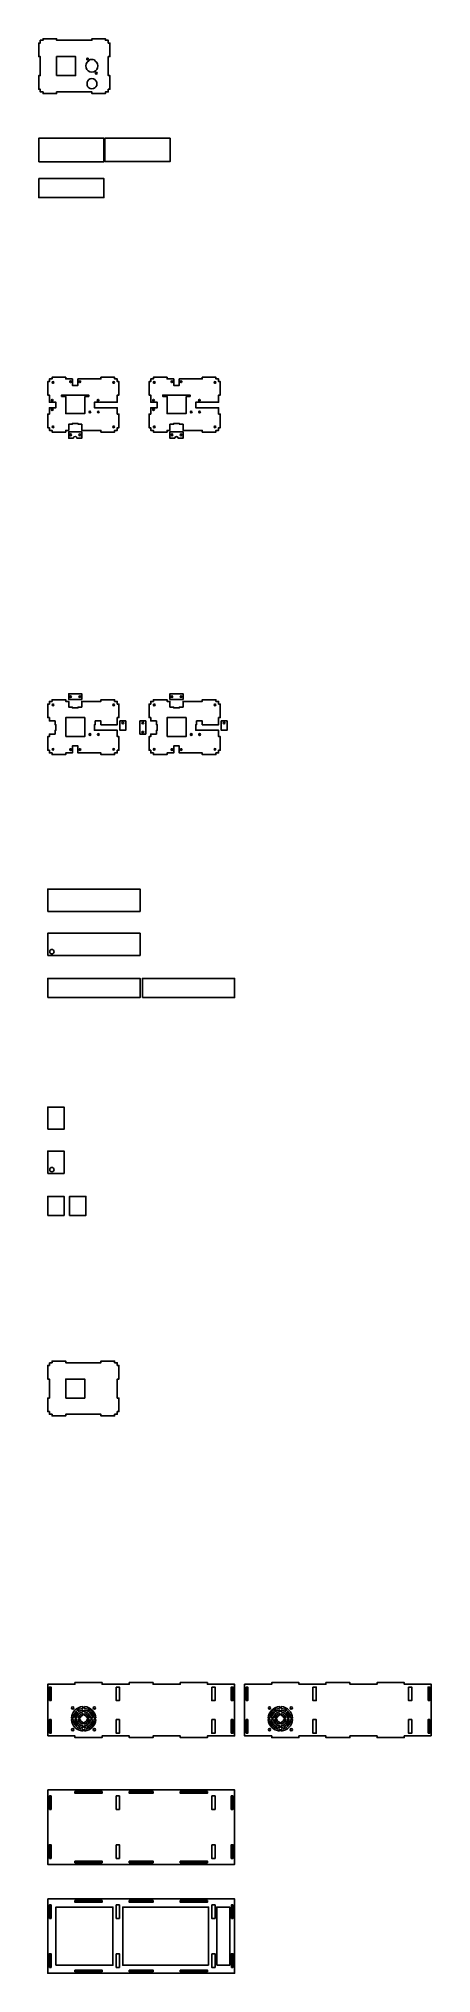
# Model space of a CAD drawing. Header units: inches. Extents: x 71 to 794, y 20 to 3581.
import ezdxf

# ---------------------------------------------------------------- set-up
doc = ezdxf.new("R2010")
doc.units = ezdxf.units.IN
doc.header["$MEASUREMENT"] = 0
doc.layers.add('2.0_Components + Annotation', color=7, linetype='Continuous')
doc.layers.add('2.1_Components', color=7, linetype='Continuous')

msp = doc.modelspace()

# ---------------------------------------------------------------- linework, layer by layer
at = {"layer": '2.0_Components + Annotation', "color": 0}
for points in [[(156, 2922.9), (163.6, 2922.9), (163.6, 2925.1), (156, 2925.1), (121, 2925.1), (113.3, 2925.1), (113.3, 2922.9), (120.9, 2922.9), (121, 2922.9), (121, 2891.1), (156, 2891.1)], [(342.6, 2922.9), (350.2, 2922.9), (350.2, 2925.1), (342.6, 2925.1), (307.6, 2925.1), (299.9, 2925.1), (299.9, 2922.9), (307.5, 2922.9), (307.6, 2922.9), (307.6, 2891.1), (342.6, 2891.1)], [(121, 1078.9), (156, 1078.9), (156, 1113.9), (121, 1113.9)]]:
    msp.add_lwpolyline(points, close=True, dxfattribs=at)
for points in [[(156, 2925.1), (121, 2925.1)], [(342.6, 2925.1), (307.6, 2925.1)]]:
    msp.add_lwpolyline(points, dxfattribs=at)
at = {"layer": '2.0_Components + Annotation'}
for points in [[(143.5, 2277.9), (143.5, 2277.9), (143.5, 2266.4), (186, 2266.4), (186, 2263.4), (211, 2263.4), (211, 2266.4), (216, 2266.4), (216, 2271.4), (219, 2271.4), (219, 2296.4), (216, 2296.4), (216, 2308.3), (174, 2308.3), (174, 2318.3), (175.5, 2318.3), (175.5, 2325.3), (186, 2325.3), (186, 2318.3), (216, 2318.3), (216, 2331.4), (219, 2331.4), (219, 2356.4), (216, 2356.4), (216, 2361.4), (211, 2361.4), (211, 2364.4), (186, 2364.4), (186, 2361.4), (150.5, 2361.4), (150.5, 2350.9), (143.5, 2350.9), (143.5, 2349.4), (133.5, 2349.4), (133.5, 2350.9), (126.5, 2350.9), (126.5, 2361.4), (121, 2361.4), (121, 2364.4), (96, 2364.4), (96, 2361.4), (91, 2361.4), (91, 2356.4), (88, 2356.4), (88, 2331.4), (91, 2331.4), (91, 2325.3), (101.5, 2325.3), (101.5, 2318.3), (103, 2318.3), (103, 2308.3), (101.5, 2308.3), (101.5, 2301.3), (91, 2301.3), (91, 2296.4), (88, 2296.4), (88, 2271.4), (91, 2271.4), (91, 2266.4), (96, 2266.4), (96, 2263.4), (121, 2263.4), (121, 2266.4), (133.5, 2266.4), (133.5, 2277.9), (133.5, 2277.9), (133.5, 2279.4), (143.5, 2279.4)], [(138.5, 2375.4), (150.5, 2375.4), (150.5, 2364.9), (126.5, 2364.9), (126.5, 2375.4)], [(330.1, 2277.9), (330.1, 2277.9), (330.1, 2266.4), (372.6, 2266.4), (372.6, 2263.4), (397.6, 2263.4), (397.6, 2266.4), (402.6, 2266.4), (402.6, 2271.4), (405.6, 2271.4), (405.6, 2296.4), (402.6, 2296.4), (402.6, 2308.3), (360.6, 2308.3), (360.6, 2318.3), (362.1, 2318.3), (362.1, 2325.3), (372.6, 2325.3), (372.6, 2318.3), (402.6, 2318.3), (402.6, 2331.4), (405.6, 2331.4), (405.6, 2356.4), (402.6, 2356.4), (402.6, 2361.4), (397.6, 2361.4), (397.6, 2364.4), (372.6, 2364.4), (372.6, 2361.4), (337.1, 2361.4), (337.1, 2350.9), (330.1, 2350.9), (330.1, 2349.4), (320.1, 2349.4), (320.1, 2350.9), (313.1, 2350.9), (313.1, 2361.4), (307.6, 2361.4), (307.6, 2364.4), (282.6, 2364.4), (282.6, 2361.4), (277.6, 2361.4), (277.6, 2356.4), (274.6, 2356.4), (274.6, 2331.4), (277.6, 2331.4), (277.6, 2325.3), (288.1, 2325.3), (288.1, 2318.3), (289.6, 2318.3), (289.6, 2308.3), (288.1, 2308.3), (288.1, 2301.3), (277.6, 2301.3), (277.6, 2296.4), (274.6, 2296.4), (274.6, 2271.4), (277.6, 2271.4), (277.6, 2266.4), (282.6, 2266.4), (282.6, 2263.4), (307.6, 2263.4), (307.6, 2266.4), (320.1, 2266.4), (320.1, 2277.9), (320.1, 2277.9), (320.1, 2279.4), (330.1, 2279.4)], [(325.1, 2375.4), (337.1, 2375.4), (337.1, 2364.9), (313.1, 2364.9), (313.1, 2375.4)], [(221, 2313.3), (221, 2325.3), (231.5, 2325.3), (231.5, 2308.3), (221, 2308.3)], [(257.8, 2313.3), (257.8, 2325.3), (268.3, 2325.3), (268.3, 2301.3), (257.8, 2301.3)], [(407.6, 2313.3), (407.6, 2325.3), (418.1, 2325.3), (418.1, 2308.3), (407.6, 2308.3)], [(88, 1974.7), (88, 2015.7), (258, 2015.7), (258, 1974.7)], [(88, 1893.6), (88, 1934.6), (258, 1934.6), (258, 1893.6)], [(88, 1816.2), (88, 1851.2), (258, 1851.2), (258, 1816.2)], [(262.2, 1816.2), (262.2, 1851.2), (432.2, 1851.2), (432.2, 1816.2)], [(88, 1573.6), (88, 1614.6), (118, 1614.6), (118, 1573.6)], [(88, 1492.5), (88, 1533.5), (118, 1533.5), (118, 1492.5)], [(88, 1415.1), (88, 1450.1), (118, 1450.1), (118, 1415.1)], [(128.2, 1415.1), (128.2, 1450.1), (158.2, 1450.1), (158.2, 1415.1)], [(88, 357.4), (88, 220.4), (432, 220.4), (432, 357.4), (88, 357.4)], [(91, 321.4), (94, 321.4), (94, 346.4), (91, 346.4), (91, 321.4)], [(138, 354.4), (188, 354.4), (188, 351.4), (138, 351.4)], [(238, 354.4), (282, 354.4), (282, 351.4), (238, 351.4)], [(332, 354.4), (382, 354.4), (382, 351.4), (332, 351.4)], [(426, 321.4), (429, 321.4), (429, 346.4), (426, 346.4), (426, 321.4)], [(91, 231.4), (94, 231.4), (94, 256.4), (91, 256.4), (91, 231.4)], [(426, 231.4), (429, 231.4), (429, 256.4), (426, 256.4), (426, 231.4)], [(138, 226.4), (188, 226.4), (188, 223.4), (138, 223.4)], [(238, 226.4), (282, 226.4), (282, 223.4), (238, 223.4)], [(332, 226.4), (382, 226.4), (382, 223.4), (332, 223.4)], [(88.1, 156.8), (88.1, 19.8), (432.1, 19.8), (432.1, 156.8), (88.1, 156.8)], [(91.1, 120.8), (94.1, 120.8), (94.1, 145.8), (91.1, 145.8), (91.1, 120.8)], [(138.1, 153.8), (188.1, 153.8), (188.1, 150.8), (138.1, 150.8)], [(238.1, 153.8), (282.1, 153.8), (282.1, 150.8), (238.1, 150.8)], [(332.1, 153.8), (382.1, 153.8), (382.1, 150.8), (332.1, 150.8)], [(426.1, 120.8), (429.1, 120.8), (429.1, 145.8), (426.1, 145.8), (426.1, 120.8)], [(103.1, 34.8), (103.1, 141.8), (208.1, 141.8), (208.1, 34.8)], [(384.1, 34.8), (384.1, 141.8), (226.1, 141.8), (226.1, 34.8)], [(399.1, 34.8), (423.1, 34.8), (423.1, 141.8), (399.1, 141.8)], [(91.1, 30.8), (94.1, 30.8), (94.1, 55.8), (91.1, 55.8), (91.1, 30.8)], [(426.1, 30.8), (429.1, 30.8), (429.1, 55.8), (426.1, 55.8), (426.1, 30.8)], [(138.1, 25.8), (188.1, 25.8), (188.1, 22.8), (138.1, 22.8)], [(238.1, 25.8), (282.1, 25.8), (282.1, 22.8), (238.1, 22.8)], [(332.1, 25.8), (382.1, 25.8), (382.1, 22.8), (332.1, 22.8)]]:
    msp.add_lwpolyline(points, close=True, dxfattribs=at)
for centre, radius in [((97.6, 2354.8), 1.6), ((130, 2370.1), 1.6), ((147, 2370.1), 1.6), ((209.4, 2354.8), 1.6), ((284.1, 2354.8), 1.6), ((316.6, 2370.1), 1.6), ((333.6, 2370.1), 1.6), ((396, 2354.8), 1.6), ((226.2, 2321.8), 1.6), ((263.1, 2321.6), 1.6), ((412.8, 2321.8), 1.6), ((165.7, 2300.4), 1.7), ((181.1, 2300.4), 1.7), ((263.1, 2304.6), 1.6), ((352.3, 2300.4), 1.7), ((367.7, 2300.4), 1.7), ((97.6, 2273), 1.6), ((130, 2272.7), 1.6), ((147, 2272.7), 1.6), ((209.4, 2273), 1.6), ((284.1, 2273), 1.6), ((316.6, 2272.7), 1.6), ((333.6, 2272.7), 1.6), ((396, 2273), 1.6)]:
    msp.add_circle(centre, radius, dxfattribs=at)
at = {"layer": '2.1_Components', "color": 0}
for points in [[(74.3, 3578.3), (79.3, 3578.3), (79.3, 3581.3), (104.3, 3581.3), (104.3, 3578.3), (169.3, 3578.3), (169.3, 3581.3), (194.3, 3581.3), (194.3, 3578.3), (199.3, 3578.3), (199.3, 3573.3), (202.3, 3573.3), (202.3, 3548.3), (199.3, 3548.3), (199.3, 3513.3), (202.3, 3513.3), (202.3, 3488.3), (199.3, 3488.3), (199.3, 3483.3), (194.3, 3483.3), (194.3, 3480.3), (169.3, 3480.3), (169.3, 3483.3), (104.3, 3483.3), (104.3, 3480.3), (79.3, 3480.3), (79.3, 3483.3), (74.3, 3483.3), (74.3, 3488.3), (71.3, 3488.3), (71.3, 3513.3), (74.3, 3513.3), (74.3, 3548.3), (71.3, 3548.3), (71.3, 3573.3), (74.3, 3573.3)], [(104.3, 3513.3), (139.3, 3513.3), (139.3, 3548.3), (104.3, 3548.3)], [(121, 2296.4), (156, 2296.4), (156, 2331.4), (121, 2331.4)], [(307.6, 2296.4), (342.6, 2296.4), (342.6, 2331.4), (307.6, 2331.4)], [(91, 1143.9), (96, 1143.9), (96, 1146.9), (121, 1146.9), (121, 1143.9), (186, 1143.9), (186, 1146.9), (211, 1146.9), (211, 1143.9), (216, 1143.9), (216, 1138.9), (219, 1138.9), (219, 1113.9), (216, 1113.9), (216, 1078.9), (219, 1078.9), (219, 1053.9), (216, 1053.9), (216, 1048.9), (211, 1048.9), (211, 1045.9), (186, 1045.9), (186, 1048.9), (121, 1048.9), (121, 1045.9), (96, 1045.9), (96, 1048.9), (91, 1048.9), (91, 1053.9), (88, 1053.9), (88, 1078.9), (91, 1078.9), (91, 1113.9), (88, 1113.9), (88, 1138.9), (91, 1138.9)]]:
    msp.add_lwpolyline(points, close=True, dxfattribs=at)
msp.add_lwpolyline([(174.1, 3542.2, 0.197953), (164.6, 3542.3, 0.411476), (163.6, 3540.3, 3.596844), (175, 3540.2, 0.391324)], format="xyb", close=True, dxfattribs=at)
at = {"layer": '2.1_Components'}
for points in [[(160.4, 3501.4), (160.4, 3495.4, 0.715636), (178.1, 3495.4), (178.1, 3501.4, 0.715636)], [(135.3, 2845.8), (126.5, 2845.8), (126.5, 2857.3), (138.5, 2857.3), (150.5, 2857.3), (150.5, 2845.8), (141.7, 2845.8, 1)], [(321.9, 2845.8), (313.1, 2845.8), (313.1, 2857.3), (325.1, 2857.3), (337.1, 2857.3), (337.1, 2845.8), (328.2, 2845.8, 1)], [(152.5, 507.6), (152.5, 510.8, 0.374188), (131.6, 489.9), (134.8, 489.9, -0.367701)], [(152.5, 501.2), (152.5, 504.4, 0.358698), (137.9, 489.9), (141.1, 489.9, -0.345357)], [(155.6, 510.8), (155.6, 507.6, -0.36745), (173.3, 489.9), (176.5, 489.9, 0.373972)], [(155.6, 504.4), (155.6, 501.2, -0.344986), (166.9, 489.9), (170.1, 489.9, 0.358399)], [(514.9, 507.6), (514.9, 510.8, 0.374188), (493.9, 489.9), (497.1, 489.9, -0.367701)], [(514.9, 501.2), (514.9, 504.4, 0.358698), (500.3, 489.9), (503.5, 489.9, -0.345357)], [(517.9, 510.8), (517.9, 507.6, -0.36745), (535.6, 489.9), (538.8, 489.9, 0.373972)], [(517.9, 504.4), (517.9, 501.2, -0.344986), (529.3, 489.9), (532.5, 489.9, 0.358399)], [(152.5, 465.9, -0.37416), (131.6, 486.8), (134.8, 486.8, 0.367668), (152.5, 469.1), (152.5, 465.9)], [(152.5, 472.3, -0.358659), (137.9, 486.8), (141.1, 486.8, 0.345308), (152.5, 475.5)], [(152.5, 494.8), (152.5, 498, 0.32352), (144.3, 489.9), (147.6, 489.9, -0.281107)], [(152.5, 478.7, -0.323456), (144.3, 486.8), (147.6, 486.8, 0.281014), (152.5, 481.9), (152.5, 478.7)], [(155.6, 498), (155.6, 494.8, -0.280394), (160.4, 489.9), (163.7, 489.9, 0.323034)], [(155.6, 481.9, 0.2803), (160.4, 486.8), (163.7, 486.8, -0.32297), (155.6, 478.7)], [(155.6, 475.5, 0.344938), (166.9, 486.8), (170.1, 486.8, -0.358359), (155.6, 472.3)], [(155.6, 465.9, 0.373944), (176.5, 486.8), (173.3, 486.8, -0.367417), (155.6, 469.1)], [(514.9, 465.9, -0.37416), (493.9, 486.8), (497.1, 486.8, 0.367668), (514.9, 469.1), (514.9, 465.9)], [(514.9, 472.3, -0.358659), (500.3, 486.8), (503.5, 486.8, 0.345308), (514.9, 475.5)], [(514.9, 494.8), (514.9, 498, 0.32352), (506.7, 489.9), (510, 489.9, -0.281107)], [(514.9, 478.7, -0.323456), (506.7, 486.8), (510, 486.8, 0.281014), (514.9, 481.9), (514.9, 478.7)], [(517.9, 498), (517.9, 494.8, -0.280394), (522.8, 489.9), (526.1, 489.9, 0.323034)], [(517.9, 481.9, 0.2803), (522.8, 486.8), (526.1, 486.8, -0.32297), (517.9, 478.7)], [(517.9, 475.5, 0.344938), (529.3, 486.8), (532.5, 486.8, -0.358359), (517.9, 472.3)], [(517.9, 465.9, 0.373944), (538.8, 486.8), (535.6, 486.8, -0.367417), (517.9, 469.1)]]:
    msp.add_lwpolyline(points, format="xyb", close=True, dxfattribs=at)
for points in [[(71.3, 3354.9), (71.3, 3397.9), (191.3, 3397.9), (191.3, 3354.9)], [(193.3, 3355), (193.3, 3398), (313.3, 3398), (313.3, 3355)], [(71.3, 3323.9), (191.3, 3323.9), (191.3, 3288.9), (71.3, 3288.9), (71.3, 3323.9)], [(143.5, 2871.6), (150.5, 2871.6), (150.5, 2860.1), (186, 2860.1), (186, 2857.1), (211, 2857.1), (211, 2860.1), (216, 2860.1), (216, 2865.1), (219, 2865.1), (219, 2890.1), (216, 2890.1), (216, 2902), (174, 2902), (174, 2912), (216, 2912), (216, 2925.1), (219, 2925.1), (219, 2950.1), (216, 2950.1), (216, 2955.1), (211, 2955.1), (211, 2958.1), (186, 2958.1), (186, 2955.1), (143.5, 2955.1), (143.5, 2943.1), (133.5, 2943.1), (133.5, 2955.1), (121, 2955.1), (121, 2958.1), (96, 2958.1), (96, 2955.1), (91, 2955.1), (91, 2950.1), (88, 2950.1), (88, 2925.1), (91, 2925.1), (91, 2912), (103, 2912), (103, 2902), (91, 2902), (91, 2890.1), (88, 2890.1), (88, 2865.1), (91, 2865.1), (91, 2860.1), (96, 2860.1), (96, 2857.1), (121, 2857.1), (121, 2860.1), (126.5, 2860.1), (126.5, 2871.6), (133.5, 2871.6), (133.5, 2873.1), (143.5, 2873.1)], [(330.1, 2871.6), (337.1, 2871.6), (337.1, 2860.1), (372.6, 2860.1), (372.6, 2857.1), (397.6, 2857.1), (397.6, 2860.1), (402.6, 2860.1), (402.6, 2865.1), (405.6, 2865.1), (405.6, 2890.1), (402.6, 2890.1), (402.6, 2902), (360.6, 2902), (360.6, 2912), (402.6, 2912), (402.6, 2925.1), (405.6, 2925.1), (405.6, 2950.1), (402.6, 2950.1), (402.6, 2955.1), (397.6, 2955.1), (397.6, 2958.1), (372.6, 2958.1), (372.6, 2955.1), (330.1, 2955.1), (330.1, 2943.1), (320.1, 2943.1), (320.1, 2955.1), (307.6, 2955.1), (307.6, 2958.1), (282.6, 2958.1), (282.6, 2955.1), (277.6, 2955.1), (277.6, 2950.1), (274.6, 2950.1), (274.6, 2925.1), (277.6, 2925.1), (277.6, 2912), (289.6, 2912), (289.6, 2902), (277.6, 2902), (277.6, 2890.1), (274.6, 2890.1), (274.6, 2865.1), (277.6, 2865.1), (277.6, 2860.1), (282.6, 2860.1), (282.6, 2857.1), (307.6, 2857.1), (307.6, 2860.1), (313.1, 2860.1), (313.1, 2871.6), (320.1, 2871.6), (320.1, 2873.1), (330.1, 2873.1)], [(88, 456.9), (138, 456.9), (138, 453.9), (188, 453.9), (188, 456.9), (238, 456.9), (238, 453.9), (282, 453.9), (282, 456.9), (332, 456.9), (332, 453.9), (382, 453.9), (382, 456.9), (432, 456.9), (432, 456.9), (432, 551.9), (432, 551.9), (382, 551.9), (382, 554.9), (332, 554.9), (332, 551.9), (282, 551.9), (282, 554.9), (238, 554.9), (238, 551.9), (188, 551.9), (188, 554.9), (138, 554.9), (138, 551.9), (88, 551.9)], [(91, 521.9), (94, 521.9), (94, 546.9), (91, 546.9), (91, 521.9)], [(214, 546.9), (220, 546.9), (220, 521.9), (214, 521.9)], [(390, 546.9), (396, 546.9), (396, 521.9), (390, 521.9)], [(426, 521.9), (429, 521.9), (429, 546.9), (426, 546.9), (426, 521.9)], [(794.4, 456.9), (794.4, 551.9), (794.4, 551.9), (744.4, 551.9), (744.4, 554.9), (694.4, 554.9), (694.4, 551.9), (644.4, 551.9), (644.4, 554.9), (600.4, 554.9), (600.4, 551.9), (550.4, 551.9), (550.4, 554.9), (500.4, 554.9), (500.4, 551.9), (450.4, 551.9), (450.4, 456.9), (500.4, 456.9), (500.4, 453.9), (550.4, 453.9), (550.4, 456.9), (600.4, 456.9), (600.4, 453.9), (644.4, 453.9), (644.4, 456.9), (694.4, 456.9), (694.4, 453.9), (744.4, 453.9), (744.4, 456.9), (794.4, 456.9)], [(453.4, 521.9), (456.4, 521.9), (456.4, 546.9), (453.4, 546.9), (453.4, 521.9)], [(576.4, 546.9), (582.4, 546.9), (582.4, 521.9), (576.4, 521.9)], [(752.4, 546.9), (758.4, 546.9), (758.4, 521.9), (752.4, 521.9)], [(788.4, 521.9), (791.4, 521.9), (791.4, 546.9), (788.4, 546.9), (788.4, 521.9)], [(91, 461.9), (94, 461.9), (94, 486.9), (91, 486.9), (91, 461.9)], [(152.5, 475.5), (152.5, 472.3)], [(155.6, 481.9), (155.6, 478.7)], [(155.6, 475.5), (155.6, 472.3)], [(214, 486.9), (220, 486.9), (220, 461.9), (214, 461.9)], [(390, 486.9), (396, 486.9), (396, 461.9), (390, 461.9)], [(426, 461.9), (429, 461.9), (429, 486.9), (426, 486.9), (426, 461.9)], [(453.4, 461.9), (456.4, 461.9), (456.4, 486.9), (453.4, 486.9), (453.4, 461.9)], [(514.9, 475.5), (514.9, 472.3)], [(517.9, 481.9), (517.9, 478.7)], [(517.9, 475.5), (517.9, 472.3)], [(576.4, 486.9), (582.4, 486.9), (582.4, 461.9), (576.4, 461.9)], [(752.4, 486.9), (758.4, 486.9), (758.4, 461.9), (752.4, 461.9)], [(788.4, 461.9), (791.4, 461.9), (791.4, 486.9), (788.4, 486.9), (788.4, 461.9)], [(214, 346.4), (220, 346.4), (220, 321.4), (214, 321.4)], [(390, 346.4), (396, 346.4), (396, 321.4), (390, 321.4)], [(214, 256.4), (220, 256.4), (220, 231.4), (214, 231.4)], [(390, 256.4), (396, 256.4), (396, 231.4), (390, 231.4)], [(214.1, 145.8), (220.1, 145.8), (220.1, 120.8), (214.1, 120.8)], [(390.1, 145.8), (396.1, 145.8), (396.1, 120.8), (390.1, 120.8)], [(214.1, 55.8), (220.1, 55.8), (220.1, 30.8), (214.1, 30.8)], [(390.1, 55.8), (396.1, 55.8), (396.1, 30.8), (390.1, 30.8)]]:
    msp.add_lwpolyline(points, close=True, dxfattribs=at)
for points in [[(382, 551.9), (382, 551.9)], [(382, 551.9), (390, 551.9)], [(429, 551.9), (432, 551.9)], [(744.4, 551.9), (744.4, 551.9)], [(744.4, 551.9), (752.4, 551.9)], [(791.4, 551.9), (794.4, 551.9)]]:
    msp.add_lwpolyline(points, dxfattribs=at)
at = {"layer": '2.1_Components', "color": 0}
for centre in [(161.3, 3543.8), (177.3, 3517.8)]:
    msp.add_circle(centre, 1.59, dxfattribs=at)
at = {"layer": '2.1_Components'}
for centre, radius in [((97.6, 2948.5), 1.6), ((130, 2949.9), 1.6), ((147, 2949.9), 1.6), ((209.4, 2948.5), 1.6), ((284.1, 2948.5), 1.6), ((316.6, 2949.9), 1.6), ((333.6, 2949.9), 1.6), ((396, 2948.5), 1.6), ((96.2, 2915.5), 1.6), ((96.2, 2898.5), 1.6), ((165.7, 2894.1), 1.7), ((180.7, 2915.5), 1.6), ((181.1, 2894.1), 1.7), ((282.8, 2915.5), 1.6), ((282.8, 2898.5), 1.6), ((352.3, 2894.1), 1.7), ((367.3, 2915.5), 1.6), ((367.7, 2894.1), 1.7), ((97.6, 2866.7), 1.6), ((130, 2852), 1.6), ((147, 2852), 1.6), ((209.4, 2866.7), 1.6), ((284.1, 2866.7), 1.6), ((316.6, 2852), 1.6), ((333.6, 2852), 1.6), ((396, 2866.7), 1.6), ((95.5, 1900.6), 4), ((95.5, 1499.5), 4), ((134, 508.4), 2.1), ((174, 508.4), 2.1), ((496.4, 508.4), 2.1), ((536.4, 508.4), 2.1), ((134, 468.4), 2.1), ((174, 468.4), 2.1), ((496.4, 468.4), 2.1), ((536.4, 468.4), 2.1)]:
    msp.add_circle(centre, radius, dxfattribs=at)

doc.saveas('drawing.dxf')
